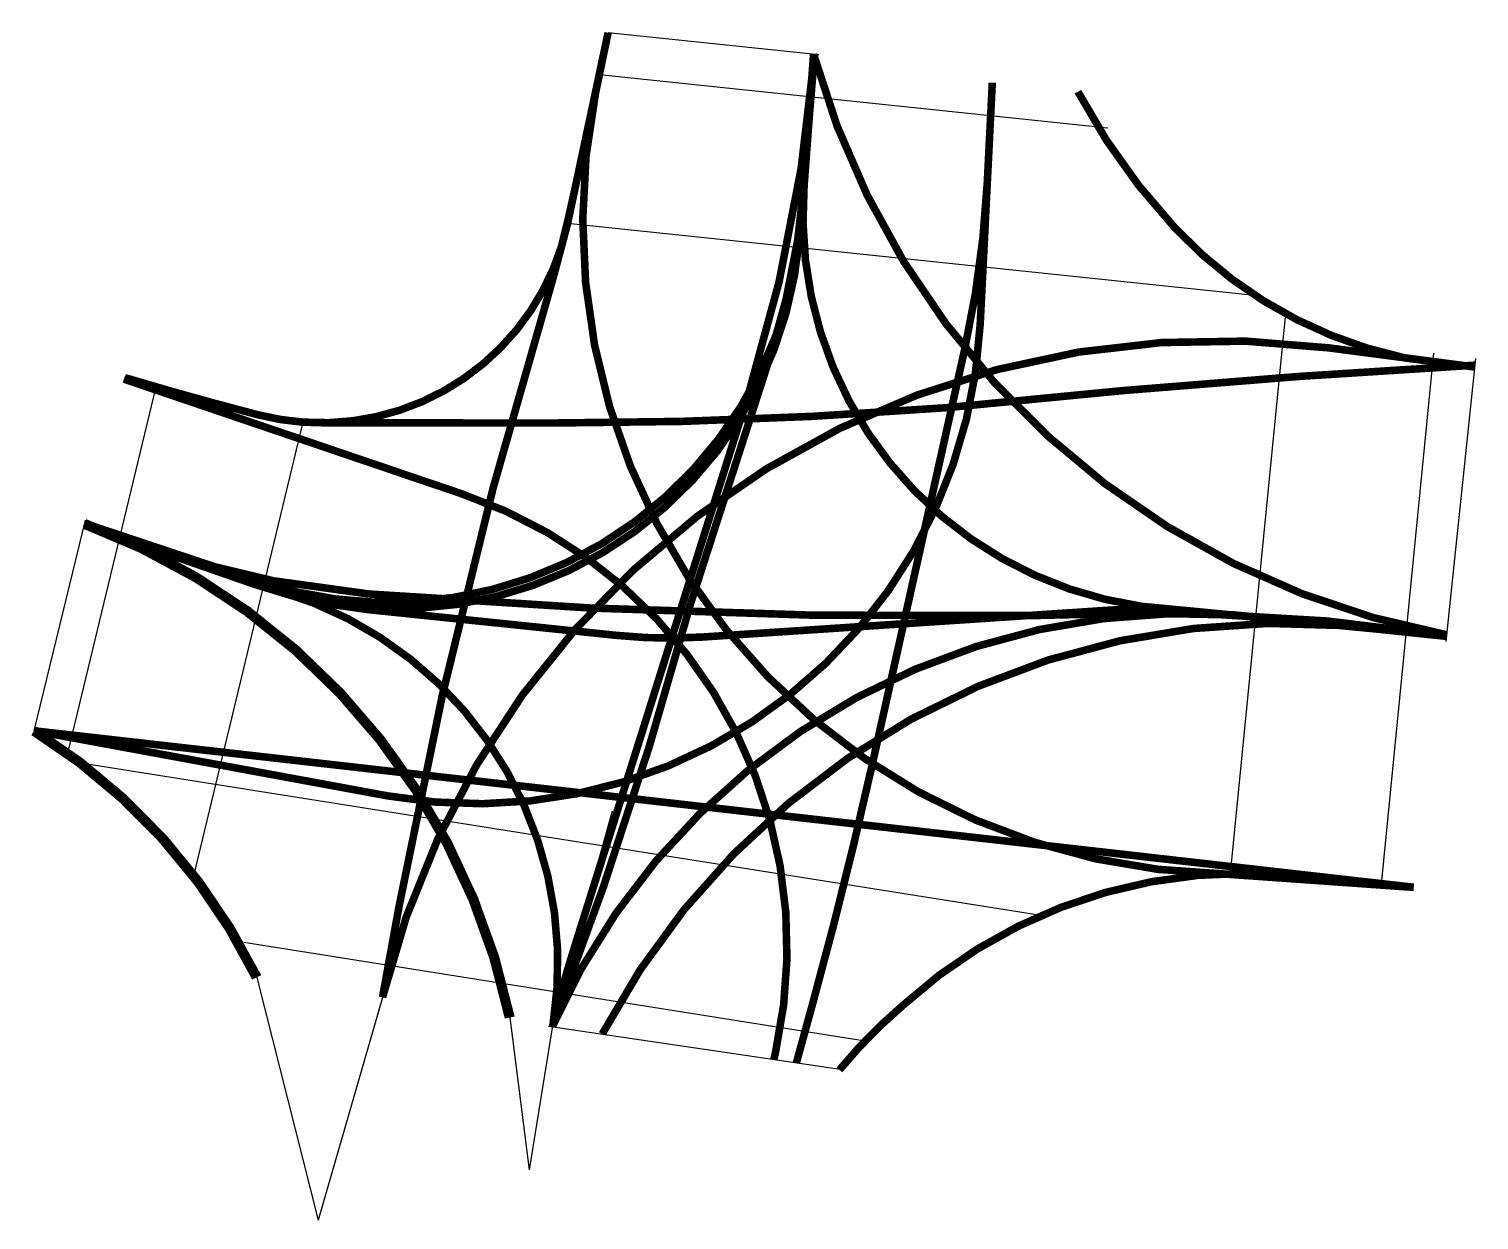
# Model space of a CAD drawing. Extents: x 184460.5 to 184489.2, y 667069.3 to 667093.
import ezdxf

# ---------------------------------------------------------------- set-up
doc = ezdxf.new("R2010")
doc.units = 0
for name, color, linetype in [('intergreen_a', 7, 'Continuous'), ('intergreen_b', 7, 'Continuous'), ('intergreen_c', 7, 'Continuous'), ('intergreen_d', 7, 'Continuous'), ('intergreen_E-L', 220, 'Continuous'), ('intergreen_E-R', 10, 'Continuous'), ('intergreen_E-T', 11, 'Continuous'), ('intergreen_N-L', 2, 'Continuous'), ('intergreen_N-R', 42, 'Continuous'), ('intergreen_N-T', 52, 'Continuous'), ('intergreen_S-L', 4, 'Continuous'), ('intergreen_S-R', 176, 'Continuous'), ('intergreen_S-T', 150, 'Continuous'), ('intergreen_stopline', 7, 'Continuous'), ('intergreen_W-L', 3, 'Continuous'), ('intergreen_W-R', 88, 'Continuous'), ('intergreen_W-T', 102, 'Continuous')]:
    doc.layers.add(name, color=color, linetype=linetype)

msp = doc.modelspace()

# ---------------------------------------------------------------- linework, layer by layer
at = {"layer": 'intergreen_a'}
for points in [[(184471.795, 667092.051), (184481.877, 667090.997)], [(184471.166, 667089.1), (184484.79, 667087.676)]]:
    msp.add_lwpolyline(points, dxfattribs=at)
at = {"layer": 'intergreen_b'}
for points in [[(184485.402, 667087.308), (184484.305, 667076.203)], [(184488.339, 667086.527), (184487.299, 667075.991)], [(184465, 667074.142), (184466.218, 667069.329)], [(184467.495, 667073.746), (184466.218, 667069.329)], [(184470.018, 667073.345), (184470.402, 667070.327)], [(184470.861, 667073.139), (184470.402, 667070.327)]]:
    msp.add_lwpolyline(points, dxfattribs=at)
at = {"layer": 'intergreen_c'}
for points in [[(184480.552, 667075.367), (184461.511, 667078.392)], [(184464.742, 667074.841), (184477.068, 667072.883)]]:
    msp.add_lwpolyline(points, dxfattribs=at)
at = {"layer": 'intergreen_d'}
for points in [[(184462.999, 667085.858), (184461.248, 667078.587)], [(184465.917, 667085.156), (184463.748, 667076.159)]]:
    msp.add_lwpolyline(points, dxfattribs=at)
at = {"layer": 'intergreen_E-L', "const_width": 0.15, "flags": 128}
for points in [[(184467.495, 667073.746, -0.382638), (184486.264, 667086.629), (184489.161, 667086.249)], [(184470.861, 667073.166, -0.313978), (184484.374, 667081.333), (184488.44, 667080.936)]]:
    msp.add_lwpolyline(points, format="xyb", dxfattribs=at)
at = {"layer": 'intergreen_E-L'}
msp.add_lwpolyline([(184488.43, 667080.924), (184488.439, 667080.923)], dxfattribs=at)
at = {"layer": 'intergreen_E-R', "ltscale": 0.2, "const_width": 0.15}
for points in [[(184476.043, 667092.454, 0.286729), (184488.606, 667080.936)], [(184481.286, 667091.712, 0.066682), (184483.21, 667089.01, 0.153812), (184487.77, 667086.43), (184489.161, 667086.248)]]:
    msp.add_lwpolyline(points, format="xyb", dxfattribs=at)
at = {"layer": 'intergreen_E-T', "const_width": 0.15}
for points in [[(184462.385, 667086.039, 0.009515), (184465.024, 667085.302, 0.065198), (184466.313, 667085.143), (184470.837, 667085.138, 0.019494), (184478.626, 667085.439), (184478.714, 667085.446, -0.012222), (184489.165, 667086.286)], [(184461.578, 667083.11), (184461.671, 667083.078, 0.073538), (184467.224, 667081.747, 0.023281), (184480.484, 667081.321), (184481.452, 667081.344, -0.047092), (184488.604, 667080.92)]]:
    msp.add_lwpolyline(points, format="xyb", dxfattribs=at)
at = {"layer": 'intergreen_N-L', "const_width": 0.15, "flags": 128}
for points in [[(184487.946, 667075.927), (184484.126, 667076.197, -0.466846), (184471.719, 667091.68), (184471.968, 667092.88)], [(184488.604, 667080.92), (184483.281, 667081.433, -0.422637), (184475.856, 667089.843), (184476.043, 667092.454)]]:
    msp.add_lwpolyline(points, format="xyb", dxfattribs=at)
at = {"layer": 'intergreen_N-R', "ltscale": 0.2, "const_width": 0.15}
for points in [[(184462.385, 667086.039, 0.009515), (184465.024, 667085.302, 0.426948), (184471.166, 667089.101), (184471.805, 667092.101, 0.00199), (184471.968, 667092.88)], [(184461.58, 667083.116), (184465.203, 667081.88, 0.489937), (184475.762, 667088.834), (184476.061, 667092.452)]]:
    msp.add_lwpolyline(points, format="xyb", dxfattribs=at)
at = {"layer": 'intergreen_N-T', "ltscale": 0.2, "const_width": 0.15}
for points in [[(184471.969, 667092.88), (184471.316, 667089.805, -0.015983), (184470.858, 667087.943), (184470.858, 667087.943, 0.028573), (184467.825, 667075.561), (184467.495, 667073.746)], [(184476.065, 667092.451, -0.055575), (184474.759, 667085.737), (184471.267, 667074.631, 0.019002), (184470.867, 667073.166)]]:
    msp.add_lwpolyline(points, format="xyb", dxfattribs=at)
at = {"layer": 'intergreen_S-L', "const_width": 0.15, "flags": 128}
for points in [[(184475.256, 667072.513), (184475.293, 667072.679, 0.382542), (184469.075, 667083.731), (184462.367, 667086.01)], [(184461.578, 667083.109), (184465.435, 667081.807, -0.377161), (184470.877, 667073.208)]]:
    msp.add_lwpolyline(points, format="xyb", dxfattribs=at)
at = {"layer": 'intergreen_S-R', "ltscale": 0.2, "const_width": 0.15}
for points in [[(184488.603, 667080.906), (184486.531, 667081.122, 0.299007), (184471.853, 667073.02)], [(184487.946, 667075.927), (184485.512, 667076.161, 0.212097), (184477.813, 667073.585, 0.044917), (184476.556, 667072.306, 0.044917)]]:
    msp.add_lwpolyline(points, format="xyb", dxfattribs=at)
at = {"layer": 'intergreen_S-T', "ltscale": 0.2, "const_width": 0.15}
for points in [[(184470.864, 667073.166, 0.025791), (184473.605, 667081.559), (184475.182, 667086.459, 0.058988), (184475.861, 667089.92), (184476.038, 667092.261)], [(184475.701, 667072.442), (184476.015, 667073.583, 0.012446), (184477.218, 667078.413), (184479.037, 667086.586, 0.042251), (184479.49, 667089.93), (184479.588, 667091.89)]]:
    msp.add_lwpolyline(points, format="xyb", dxfattribs=at)
at = {"layer": 'intergreen_stopline', "flags": 128}
for points in [[(184476.147, 667092.443), (184471.968, 667092.88)], [(184460.584, 667079.033), (184461.603, 667083.211)], [(184470.786, 667073.177), (184476.571, 667072.324)]]:
    msp.add_lwpolyline(points, dxfattribs=at)
at = {"layer": 'intergreen_stopline'}
msp.add_lwpolyline([(184488.592, 667080.806), (184489.179, 667086.417)], dxfattribs=at)
at = {"layer": 'intergreen_W-L', "const_width": 0.15}
for points in [[(184476.043, 667092.454), (184475.805, 667089.163, -0.488467), (184465.035, 667081.999), (184461.588, 667083.148)], [(184479.588, 667091.89), (184479.347, 667087.084, -0.451725), (184467.604, 667077.741), (184460.584, 667079.033)]]:
    msp.add_lwpolyline(points, format="xyb", dxfattribs=at)
at = {"layer": 'intergreen_W-R', "const_width": 0.2}
for points in [[(184470.018, 667073.345, 0.257702), (184461.585, 667083.138)], [(184465, 667074.142, 0.139965), (184460.584, 667079.033)]]:
    msp.add_lwpolyline(points, format="xyb", dxfattribs=at)
at = {"layer": 'intergreen_W-T', "ltscale": 0.2, "const_width": 0.15}
msp.add_lwpolyline([(184461.58, 667083.116), (184464.946, 667081.942, 0.058164), (184467.209, 667081.437), (184472.149, 667080.925, 0.042327), (184473.839, 667080.893), (184481.953, 667081.429, -0.040714), (184483.579, 667081.404), (184488.604, 667080.916)], format="xyb", dxfattribs=at)
at = {"layer": 'intergreen_W-T'}
for points in [[(184473.423, 667082.391), (184473.404, 667082.323)], [(184472.051, 667077.438), (184470.861, 667073.139)], [(184487.946, 667075.927), (184487.946, 667075.927)]]:
    msp.add_lwpolyline(points, dxfattribs=at)
at = {"layer": 'intergreen_W-T', "ltscale": 0.2, "const_width": 0.15}
msp.add_lwpolyline([(184460.584, 667079.033), (184487.946, 667075.929)], dxfattribs=at)

doc.saveas('drawing.dxf')
